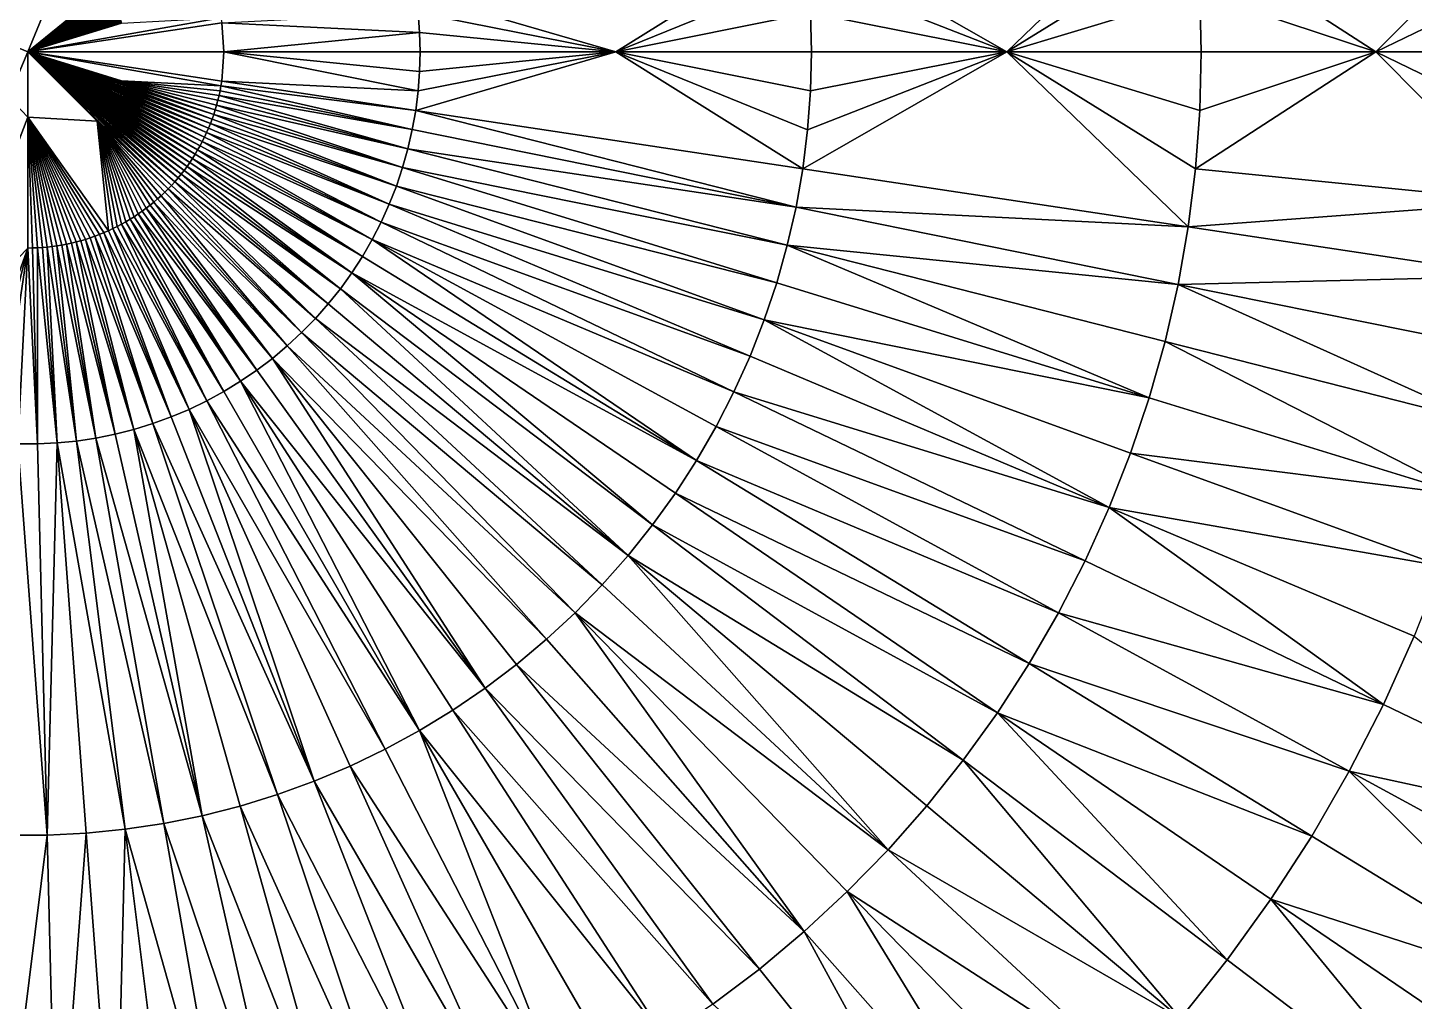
# Model space of a CAD drawing. Header units: millimetres. Extents: x -3750 to 5350, y -3750 to 3750.
# Drawn here: x 0 to 806, y -552 to 14 of the extents above; entities that cross this region are included whole.
import ezdxf

# ---------------------------------------------------------------- set-up
doc = ezdxf.new("R2010")
doc.units = ezdxf.units.MM
doc.header["$MEASUREMENT"] = 0
doc.layers.add('MESH_3D', color=2, linetype='CONTINUOUS')

msp = doc.modelspace()

# ---------------------------------------------------------------- linework, layer by layer
at = {"layer": 'MESH_3D'}
for points in [[(925.34, 3634.04, 32500), (-2410.45, 2872.67, 32500), (3378.63, -1627.06, 32500)], [(3378.63, -1627.06, 32500), (-2410.45, 2872.67, 32500), (-1955.38, -3199.84, 32500)], [(674.81, 101.71, -1202.53), (569.27, 0, -1217.16), (450.7, 67.93, -1229.05)], [(674.81, 101.71, -1202.53), (679.04, 67.95, -1202.53), (569.27, 0, -1217.16)], [(870.62, 87.12, -1170.94), (783.94, 0, -1186.95), (679.04, 67.95, -1202.53)], [(870.62, 87.12, -1170.94), (873.88, 43.61, -1170.94), (783.94, 0, -1186.95)], [(450.7, 67.93, -1229.05), (342.05, 0, -1238.24), (225.59, 34, -1244.78)], [(450.7, 67.93, -1229.05), (453.52, 45.38, -1229.05), (342.05, 0, -1238.24)], [(450.7, 67.93, -1229.05), (569.27, 0, -1217.16), (453.52, 45.38, -1229.05)], [(679.04, 67.95, -1202.53), (681.58, 34.02, -1202.53), (569.27, 0, -1217.16)], [(679.04, 67.95, -1202.53), (783.94, 0, -1186.95), (681.58, 34.02, -1202.53)], [(-26.36, 10.92, -1249.92), (-40.34, 40.34, -1249.67), (0, 57.05, -1249.67)], [(-26.36, 10.92, -1249.92), (0, 57.05, -1249.67), (10.92, 26.36, -1249.92)], [(453.52, 45.38, -1229.05), (455.22, 22.72, -1229.05), (342.05, 0, -1238.24)], [(453.52, 45.38, -1229.05), (569.27, 0, -1217.16), (455.22, 22.72, -1229.05)], [(873.88, 43.61, -1170.94), (874.97, 0, -1170.94), (783.94, 0, -1186.95)], [(10.92, 26.36, -1249.92), (44.16, 36.12, -1249.67), (0, 0, -1250)], [(44.16, 36.12, -1249.67), (44.61, 35.57, -1249.67), (0, 0, -1250)], [(44.61, 35.57, -1249.67), (45.05, 35.01, -1249.67), (0, 0, -1250)], [(45.05, 35.01, -1249.67), (45.48, 34.45, -1249.67), (0, 0, -1250)], [(45.48, 34.45, -1249.67), (45.9, 33.88, -1249.67), (0, 0, -1250)], [(45.9, 33.88, -1249.67), (46.32, 33.3, -1249.67), (0, 0, -1250)], [(46.32, 33.3, -1249.67), (46.73, 32.72, -1249.67), (0, 0, -1250)], [(46.73, 32.72, -1249.67), (47.14, 32.14, -1249.67), (0, 0, -1250)], [(225.59, 34, -1244.78), (342.05, 0, -1238.24), (227, 22.71, -1244.78)], [(681.58, 34.02, -1202.53), (682.43, 0, -1202.53), (569.27, 0, -1217.16)], [(681.58, 34.02, -1202.53), (783.94, 0, -1186.95), (682.43, 0, -1202.53)], [(-26.36, 10.92, -1249.92), (10.92, 26.36, -1249.92), (0, 0, -1250)], [(47.14, 32.14, -1249.67), (47.54, 31.55, -1249.67), (0, 0, -1250)], [(47.54, 31.55, -1249.67), (47.93, 30.95, -1249.67), (0, 0, -1250)], [(47.93, 30.95, -1249.67), (48.31, 30.35, -1249.67), (0, 0, -1250)], [(48.31, 30.35, -1249.67), (48.68, 29.75, -1249.67), (0, 0, -1250)], [(48.68, 29.75, -1249.67), (49.05, 29.14, -1249.67), (0, 0, -1250)], [(49.05, 29.14, -1249.67), (49.41, 28.53, -1249.67), (0, 0, -1250)], [(49.41, 28.53, -1249.67), (49.76, 27.91, -1249.67), (0, 0, -1250)], [(49.76, 27.91, -1249.67), (50.1, 27.29, -1249.67), (0, 0, -1250)], [(50.1, 27.29, -1249.67), (50.44, 26.66, -1249.67), (0, 0, -1250)], [(50.44, 26.66, -1249.67), (50.77, 26.03, -1249.67), (0, 0, -1250)], [(50.77, 26.03, -1249.67), (51.09, 25.39, -1249.67), (0, 0, -1250)], [(51.09, 25.39, -1249.67), (51.4, 24.75, -1249.67), (0, 0, -1250)], [(51.4, 24.75, -1249.67), (51.71, 24.11, -1249.67), (0, 0, -1250)], [(51.71, 24.11, -1249.67), (52, 23.46, -1249.67), (0, 0, -1250)], [(52, 23.46, -1249.67), (52.29, 22.81, -1249.67), (0, 0, -1250)], [(52.29, 22.81, -1249.67), (52.57, 22.16, -1249.67), (0, 0, -1250)], [(52.57, 22.16, -1249.67), (52.84, 21.5, -1249.67), (0, 0, -1250)], [(52.84, 21.5, -1249.67), (53.11, 20.84, -1249.67), (0, 0, -1250)], [(53.11, 20.84, -1249.67), (53.36, 20.18, -1249.67), (0, 0, -1250)], [(53.36, 20.18, -1249.67), (53.61, 19.51, -1249.67), (0, 0, -1250)], [(112.36, 19.81, -1248.7), (112.82, 17.01, -1248.7), (0, 0, -1250)], [(54.52, 16.82, -1249.67), (112.36, 19.81, -1248.7), (0, 0, -1250)], [(53.61, 19.51, -1249.67), (53.85, 18.84, -1249.67), (0, 0, -1250)], [(53.85, 18.84, -1249.67), (54.08, 18.17, -1249.67), (0, 0, -1250)], [(54.08, 18.17, -1249.67), (54.3, 17.49, -1249.67), (0, 0, -1250)], [(54.3, 17.49, -1249.67), (54.52, 16.82, -1249.67), (0, 0, -1250)], [(112.82, 17.01, -1248.7), (114.1, 0, -1248.7), (0, 0, -1250)], [(112.82, 17.01, -1248.7), (227, 22.71, -1244.78), (227.85, 11.37, -1244.78)], [(112.82, 17.01, -1248.7), (227.85, 11.37, -1244.78), (114.1, 0, -1248.7)], [(227, 22.71, -1244.78), (342.05, 0, -1238.24), (227.85, 11.37, -1244.78)], [(455.22, 22.72, -1229.05), (455.79, 0, -1229.05), (342.05, 0, -1238.24)], [(455.22, 22.72, -1229.05), (569.27, 0, -1217.16), (455.79, 0, -1229.05)], [(-26.36, 10.92, -1249.92), (0, 0, -1250), (0, 0, -1250)], [(-26.36, 10.92, -1249.92), (0, 0, -1250), (-10.92, -26.36, -1249.92)], [(227.85, 11.37, -1244.78), (228.14, 0, -1244.78), (114.1, 0, -1248.7)], [(227.85, 11.37, -1244.78), (342.05, 0, -1238.24), (228.14, 0, -1244.78)], [(0, -38.04, -1249.86), (-10.92, -26.36, -1249.92), (0, 0, -1250)], [(42.3, -38.28, -1249.67), (41.82, -38.81, -1249.67), (0, 0, -1250)], [(42.78, -37.75, -1249.67), (42.3, -38.28, -1249.67), (0, 0, -1250)], [(43.24, -37.21, -1249.67), (42.78, -37.75, -1249.67), (0, 0, -1250)], [(43.7, -36.67, -1249.67), (43.24, -37.21, -1249.67), (0, 0, -1250)], [(44.16, -36.12, -1249.67), (43.7, -36.67, -1249.67), (0, 0, -1250)], [(44.61, -35.57, -1249.67), (44.16, -36.12, -1249.67), (0, 0, -1250)], [(45.05, -35.01, -1249.67), (44.61, -35.57, -1249.67), (0, 0, -1250)], [(45.48, -34.45, -1249.67), (45.05, -35.01, -1249.67), (0, 0, -1250)], [(45.9, -33.88, -1249.67), (45.48, -34.45, -1249.67), (0, 0, -1250)], [(46.32, -33.3, -1249.67), (45.9, -33.88, -1249.67), (0, 0, -1250)], [(46.73, -32.72, -1249.67), (46.32, -33.3, -1249.67), (0, 0, -1250)], [(47.14, -32.14, -1249.67), (46.73, -32.72, -1249.67), (0, 0, -1250)], [(47.54, -31.55, -1249.67), (47.14, -32.14, -1249.67), (0, 0, -1250)], [(47.93, -30.95, -1249.67), (47.54, -31.55, -1249.67), (0, 0, -1250)], [(48.31, -30.35, -1249.67), (47.93, -30.95, -1249.67), (0, 0, -1250)], [(48.68, -29.75, -1249.67), (48.31, -30.35, -1249.67), (0, 0, -1250)], [(49.05, -29.14, -1249.67), (48.68, -29.75, -1249.67), (0, 0, -1250)], [(49.41, -28.53, -1249.67), (49.05, -29.14, -1249.67), (0, 0, -1250)], [(49.76, -27.91, -1249.67), (49.41, -28.53, -1249.67), (0, 0, -1250)], [(50.1, -27.29, -1249.67), (49.76, -27.91, -1249.67), (0, 0, -1250)], [(50.44, -26.66, -1249.67), (50.1, -27.29, -1249.67), (0, 0, -1250)], [(50.77, -26.03, -1249.67), (50.44, -26.66, -1249.67), (0, 0, -1250)], [(51.09, -25.39, -1249.67), (50.77, -26.03, -1249.67), (0, 0, -1250)], [(51.4, -24.75, -1249.67), (51.09, -25.39, -1249.67), (0, 0, -1250)], [(51.71, -24.11, -1249.67), (51.4, -24.75, -1249.67), (0, 0, -1250)], [(52, -23.46, -1249.67), (51.71, -24.11, -1249.67), (0, 0, -1250)], [(52.29, -22.81, -1249.67), (52, -23.46, -1249.67), (0, 0, -1250)], [(52.57, -22.16, -1249.67), (52.29, -22.81, -1249.67), (0, 0, -1250)], [(52.84, -21.5, -1249.67), (52.57, -22.16, -1249.67), (0, 0, -1250)], [(53.11, -20.84, -1249.67), (52.84, -21.5, -1249.67), (0, 0, -1250)], [(53.36, -20.18, -1249.67), (53.11, -20.84, -1249.67), (0, 0, -1250)], [(53.61, -19.51, -1249.67), (53.36, -20.18, -1249.67), (0, 0, -1250)], [(53.85, -18.84, -1249.67), (53.61, -19.51, -1249.67), (0, 0, -1250)], [(54.08, -18.17, -1249.67), (53.85, -18.84, -1249.67), (0, 0, -1250)], [(54.3, -17.49, -1249.67), (54.08, -18.17, -1249.67), (0, 0, -1250)], [(54.52, -16.82, -1249.67), (54.3, -17.49, -1249.67), (0, 0, -1250)], [(54.52, -16.82, -1249.67), (0, 0, -1250), (112.36, -19.81, -1248.7)], [(0, -38.04, -1249.86), (0, 0, -1250), (40.34, -40.34, -1249.67)], [(112.82, -17.01, -1248.7), (0, 0, -1250), (114.1, 0, -1248.7)], [(112.82, -17.01, -1248.7), (112.36, -19.81, -1248.7), (0, 0, -1250)], [(40.84, -39.84, -1249.67), (40.34, -40.34, -1249.67), (0, 0, -1250)], [(41.34, -39.32, -1249.67), (40.84, -39.84, -1249.67), (0, 0, -1250)], [(41.82, -38.81, -1249.67), (41.34, -39.32, -1249.67), (0, 0, -1250)], [(112.82, -17.01, -1248.7), (114.1, 0, -1248.7), (227, -22.71, -1244.78)], [(227.85, -11.37, -1244.78), (114.1, 0, -1248.7), (228.14, 0, -1244.78)], [(227.85, -11.37, -1244.78), (227, -22.71, -1244.78), (114.1, 0, -1248.7)], [(227, -22.71, -1244.78), (342.05, 0, -1238.24), (225.59, -34, -1244.78)], [(450.7, -67.93, -1229.05), (225.59, -34, -1244.78), (342.05, 0, -1238.24)], [(227.85, -11.37, -1244.78), (342.05, 0, -1238.24), (227, -22.71, -1244.78)], [(227.85, -11.37, -1244.78), (228.14, 0, -1244.78), (342.05, 0, -1238.24)], [(453.52, -45.38, -1229.05), (450.7, -67.93, -1229.05), (342.05, 0, -1238.24)], [(455.22, -22.72, -1229.05), (453.52, -45.38, -1229.05), (342.05, 0, -1238.24)], [(455.22, -22.72, -1229.05), (342.05, 0, -1238.24), (455.79, 0, -1229.05)], [(453.52, -45.38, -1229.05), (569.27, 0, -1217.16), (450.7, -67.93, -1229.05)], [(674.81, -101.71, -1202.53), (450.7, -67.93, -1229.05), (569.27, 0, -1217.16)], [(455.22, -22.72, -1229.05), (569.27, 0, -1217.16), (453.52, -45.38, -1229.05)], [(455.22, -22.72, -1229.05), (455.79, 0, -1229.05), (569.27, 0, -1217.16)], [(679.04, -67.95, -1202.53), (674.81, -101.71, -1202.53), (569.27, 0, -1217.16)], [(681.58, -34.02, -1202.53), (569.27, 0, -1217.16), (682.43, 0, -1202.53)], [(681.58, -34.02, -1202.53), (679.04, -67.95, -1202.53), (569.27, 0, -1217.16)], [(681.58, -34.02, -1202.53), (783.94, 0, -1186.95), (679.04, -67.95, -1202.53)], [(870.62, -87.12, -1170.94), (679.04, -67.95, -1202.53), (783.94, 0, -1186.95)], [(681.58, -34.02, -1202.53), (682.43, 0, -1202.53), (783.94, 0, -1186.95)], [(873.88, -43.61, -1170.94), (783.94, 0, -1186.95), (874.97, 0, -1170.94)], [(873.88, -43.61, -1170.94), (870.62, -87.12, -1170.94), (783.94, 0, -1186.95)], [(51.71, -24.11, -1249.67), (102.8, -49.51, -1248.7), (51.4, -24.75, -1249.67)], [(52, -23.46, -1249.67), (104, -46.93, -1248.7), (51.71, -24.11, -1249.67)], [(51.71, -24.11, -1249.67), (104, -46.93, -1248.7), (102.8, -49.51, -1248.7)], [(52.29, -22.81, -1249.67), (104, -46.93, -1248.7), (52, -23.46, -1249.67)], [(52.57, -22.16, -1249.67), (105.14, -44.32, -1248.7), (52.29, -22.81, -1249.67)], [(52.29, -22.81, -1249.67), (105.14, -44.32, -1248.7), (104, -46.93, -1248.7)], [(52.84, -21.5, -1249.67), (105.14, -44.32, -1248.7), (52.57, -22.16, -1249.67)], [(53.11, -20.84, -1249.67), (106.21, -41.68, -1248.7), (52.84, -21.5, -1249.67)], [(52.84, -21.5, -1249.67), (106.21, -41.68, -1248.7), (105.14, -44.32, -1248.7)], [(53.36, -20.18, -1249.67), (106.21, -41.68, -1248.7), (53.11, -20.84, -1249.67)], [(53.61, -19.51, -1249.67), (107.22, -39.02, -1248.7), (53.36, -20.18, -1249.67)], [(53.36, -20.18, -1249.67), (107.22, -39.02, -1248.7), (106.21, -41.68, -1248.7)], [(53.85, -18.84, -1249.67), (107.22, -39.02, -1248.7), (53.61, -19.51, -1249.67)], [(54.08, -18.17, -1249.67), (108.16, -36.34, -1248.7), (53.85, -18.84, -1249.67)], [(53.85, -18.84, -1249.67), (108.16, -36.34, -1248.7), (107.22, -39.02, -1248.7)], [(54.3, -17.49, -1249.67), (108.16, -36.34, -1248.7), (54.08, -18.17, -1249.67)], [(54.52, -16.82, -1249.67), (109.03, -33.63, -1248.7), (54.3, -17.49, -1249.67)], [(54.3, -17.49, -1249.67), (109.03, -33.63, -1248.7), (108.16, -36.34, -1248.7)], [(54.52, -16.82, -1249.67), (109.83, -30.9, -1248.7), (109.03, -33.63, -1248.7)], [(54.52, -16.82, -1249.67), (110.57, -28.15, -1248.7), (109.83, -30.9, -1248.7)], [(54.52, -16.82, -1249.67), (111.24, -25.39, -1248.7), (110.57, -28.15, -1248.7)], [(54.52, -16.82, -1249.67), (111.84, -22.61, -1248.7), (111.24, -25.39, -1248.7)], [(54.52, -16.82, -1249.67), (112.36, -19.81, -1248.7), (111.84, -22.61, -1248.7)], [(111.84, -22.61, -1248.7), (223.61, -45.2, -1244.78), (111.24, -25.39, -1248.7)], [(112.36, -19.81, -1248.7), (223.61, -45.2, -1244.78), (111.84, -22.61, -1248.7)], [(112.82, -17.01, -1248.7), (225.59, -34, -1244.78), (112.36, -19.81, -1248.7)], [(112.36, -19.81, -1248.7), (225.59, -34, -1244.78), (223.61, -45.2, -1244.78)], [(112.82, -17.01, -1248.7), (227, -22.71, -1244.78), (225.59, -34, -1244.78)], [(0, -38.04, -1249.86), (-48.4, -164.14, -1247.07), (-10.92, -26.36, -1249.92)], [(47.14, -32.14, -1249.67), (94.27, -64.27, -1248.7), (46.73, -32.72, -1249.67)], [(47.54, -31.55, -1249.67), (94.27, -64.27, -1248.7), (47.14, -32.14, -1249.67)], [(47.93, -30.95, -1249.67), (95.84, -61.9, -1248.7), (47.54, -31.55, -1249.67)], [(47.54, -31.55, -1249.67), (95.84, -61.9, -1248.7), (94.27, -64.27, -1248.7)], [(48.31, -30.35, -1249.67), (95.84, -61.9, -1248.7), (47.93, -30.95, -1249.67)], [(48.68, -29.75, -1249.67), (97.36, -59.49, -1248.7), (48.31, -30.35, -1249.67)], [(48.31, -30.35, -1249.67), (97.36, -59.49, -1248.7), (95.84, -61.9, -1248.7)], [(49.05, -29.14, -1249.67), (97.36, -59.49, -1248.7), (48.68, -29.75, -1249.67)], [(49.41, -28.53, -1249.67), (98.81, -57.05, -1248.7), (49.05, -29.14, -1249.67)], [(49.05, -29.14, -1249.67), (98.81, -57.05, -1248.7), (97.36, -59.49, -1248.7)], [(49.76, -27.91, -1249.67), (98.81, -57.05, -1248.7), (49.41, -28.53, -1249.67)], [(50.1, -27.29, -1249.67), (100.2, -54.57, -1248.7), (49.76, -27.91, -1249.67)], [(49.76, -27.91, -1249.67), (100.2, -54.57, -1248.7), (98.81, -57.05, -1248.7)], [(50.44, -26.66, -1249.67), (100.2, -54.57, -1248.7), (50.1, -27.29, -1249.67)], [(50.77, -26.03, -1249.67), (101.53, -52.05, -1248.7), (50.44, -26.66, -1249.67)], [(50.44, -26.66, -1249.67), (101.53, -52.05, -1248.7), (100.2, -54.57, -1248.7)], [(51.09, -25.39, -1249.67), (101.53, -52.05, -1248.7), (50.77, -26.03, -1249.67)], [(51.4, -24.75, -1249.67), (102.8, -49.51, -1248.7), (51.09, -25.39, -1249.67)], [(51.09, -25.39, -1249.67), (102.8, -49.51, -1248.7), (101.53, -52.05, -1248.7)], [(109.83, -30.9, -1248.7), (218, -67.24, -1244.78), (109.03, -33.63, -1248.7)], [(110.57, -28.15, -1248.7), (221.08, -56.29, -1244.78), (109.83, -30.9, -1248.7)], [(109.83, -30.9, -1248.7), (221.08, -56.29, -1244.78), (218, -67.24, -1244.78)], [(111.24, -25.39, -1248.7), (221.08, -56.29, -1244.78), (110.57, -28.15, -1248.7)], [(111.24, -25.39, -1248.7), (223.61, -45.2, -1244.78), (221.08, -56.29, -1244.78)], [(0, -38.04, -1249.86), (0, -114.1, -1248.7), (-48.4, -164.14, -1247.07)], [(0, -38.04, -1249.86), (14.19, -113.21, -1248.7), (11.36, -113.53, -1248.7)], [(0, -38.04, -1249.86), (25.39, -111.24, -1248.7), (22.61, -111.84, -1248.7)], [(0, -38.04, -1249.86), (30.9, -109.83, -1248.7), (28.15, -110.57, -1248.7)], [(0, -38.04, -1249.86), (33.63, -109.03, -1248.7), (30.9, -109.83, -1248.7)], [(0, -38.04, -1249.86), (41.68, -106.21, -1248.7), (39.02, -107.22, -1248.7)], [(0, -38.04, -1249.86), (36.34, -108.16, -1248.7), (33.63, -109.03, -1248.7)], [(0, -38.04, -1249.86), (39.02, -107.22, -1248.7), (36.34, -108.16, -1248.7)], [(0, -38.04, -1249.86), (11.36, -113.53, -1248.7), (8.53, -113.78, -1248.7)], [(0, -38.04, -1249.86), (44.32, -105.14, -1248.7), (41.68, -106.21, -1248.7)], [(0, -38.04, -1249.86), (46.93, -104, -1248.7), (44.32, -105.14, -1248.7)], [(0, -38.04, -1249.86), (5.69, -113.96, -1248.7), (2.84, -114.06, -1248.7)], [(0, -38.04, -1249.86), (40.34, -40.34, -1249.67), (46.93, -104, -1248.7)], [(0, -38.04, -1249.86), (19.81, -112.36, -1248.7), (17.01, -112.82, -1248.7)], [(0, -38.04, -1249.86), (17.01, -112.82, -1248.7), (14.19, -113.21, -1248.7)], [(0, -38.04, -1249.86), (2.84, -114.06, -1248.7), (0, -114.1, -1248.7)], [(0, -38.04, -1249.86), (22.61, -111.84, -1248.7), (19.81, -112.36, -1248.7)], [(0, -38.04, -1249.86), (28.15, -110.57, -1248.7), (25.39, -111.24, -1248.7)], [(0, -38.04, -1249.86), (8.53, -113.78, -1248.7), (5.69, -113.96, -1248.7)], [(40.84, -39.84, -1249.67), (81.68, -79.67, -1248.7), (40.34, -40.34, -1249.67)], [(41.34, -39.32, -1249.67), (81.68, -79.67, -1248.7), (40.84, -39.84, -1249.67)], [(41.82, -38.81, -1249.67), (83.64, -77.61, -1248.7), (41.34, -39.32, -1249.67)], [(41.34, -39.32, -1249.67), (83.64, -77.61, -1248.7), (81.68, -79.67, -1248.7)], [(42.3, -38.28, -1249.67), (83.64, -77.61, -1248.7), (41.82, -38.81, -1249.67)], [(42.78, -37.75, -1249.67), (85.55, -75.5, -1248.7), (42.3, -38.28, -1249.67)], [(42.3, -38.28, -1249.67), (85.55, -75.5, -1248.7), (83.64, -77.61, -1248.7)], [(43.24, -37.21, -1249.67), (85.55, -75.5, -1248.7), (42.78, -37.75, -1249.67)], [(43.7, -36.67, -1249.67), (87.4, -73.34, -1248.7), (43.24, -37.21, -1249.67)], [(43.24, -37.21, -1249.67), (87.4, -73.34, -1248.7), (85.55, -75.5, -1248.7)], [(44.16, -36.12, -1249.67), (87.4, -73.34, -1248.7), (43.7, -36.67, -1249.67)], [(44.61, -35.57, -1249.67), (89.21, -71.14, -1248.7), (44.16, -36.12, -1249.67)], [(44.16, -36.12, -1249.67), (89.21, -71.14, -1248.7), (87.4, -73.34, -1248.7)], [(45.05, -35.01, -1249.67), (89.21, -71.14, -1248.7), (44.61, -35.57, -1249.67)], [(45.48, -34.45, -1249.67), (90.95, -68.89, -1248.7), (45.05, -35.01, -1249.67)], [(45.05, -35.01, -1249.67), (90.95, -68.89, -1248.7), (89.21, -71.14, -1248.7)], [(45.9, -33.88, -1249.67), (90.95, -68.89, -1248.7), (45.48, -34.45, -1249.67)], [(46.32, -33.3, -1249.67), (92.64, -66.6, -1248.7), (45.9, -33.88, -1249.67)], [(45.9, -33.88, -1249.67), (92.64, -66.6, -1248.7), (90.95, -68.89, -1248.7)], [(46.73, -32.72, -1249.67), (92.64, -66.6, -1248.7), (46.32, -33.3, -1249.67)], [(46.73, -32.72, -1249.67), (94.27, -64.27, -1248.7), (92.64, -66.6, -1248.7)], [(107.22, -39.02, -1248.7), (214.38, -78.03, -1244.78), (106.21, -41.68, -1248.7)], [(108.16, -36.34, -1248.7), (214.38, -78.03, -1244.78), (107.22, -39.02, -1248.7)], [(109.03, -33.63, -1248.7), (218, -67.24, -1244.78), (108.16, -36.34, -1248.7)], [(108.16, -36.34, -1248.7), (218, -67.24, -1244.78), (214.38, -78.03, -1244.78)], [(446.75, -90.31, -1229.05), (223.61, -45.2, -1244.78), (225.59, -34, -1244.78)], [(450.7, -67.93, -1229.05), (446.75, -90.31, -1229.05), (225.59, -34, -1244.78)], [(40.34, -40.34, -1249.67), (54.57, -100.2, -1248.7), (52.05, -101.53, -1248.7)], [(40.34, -40.34, -1249.67), (49.51, -102.8, -1248.7), (46.93, -104, -1248.7)], [(40.34, -40.34, -1249.67), (61.9, -95.84, -1248.7), (59.49, -97.36, -1248.7)], [(40.34, -40.34, -1249.67), (57.05, -98.81, -1248.7), (54.57, -100.2, -1248.7)], [(40.34, -40.34, -1249.67), (59.49, -97.36, -1248.7), (57.05, -98.81, -1248.7)], [(40.34, -40.34, -1249.67), (64.27, -94.27, -1248.7), (61.9, -95.84, -1248.7)], [(40.34, -40.34, -1249.67), (66.6, -92.64, -1248.7), (64.27, -94.27, -1248.7)], [(40.34, -40.34, -1249.67), (68.89, -90.95, -1248.7), (66.6, -92.64, -1248.7)], [(40.34, -40.34, -1249.67), (81.68, -79.67, -1248.7), (79.67, -81.68, -1248.7)], [(40.34, -40.34, -1249.67), (71.14, -89.21, -1248.7), (68.89, -90.95, -1248.7)], [(40.34, -40.34, -1249.67), (77.61, -83.64, -1248.7), (75.5, -85.55, -1248.7)], [(40.34, -40.34, -1249.67), (73.34, -87.4, -1248.7), (71.14, -89.21, -1248.7)], [(40.34, -40.34, -1249.67), (75.5, -85.55, -1248.7), (73.34, -87.4, -1248.7)], [(40.34, -40.34, -1249.67), (79.67, -81.68, -1248.7), (77.61, -83.64, -1248.7)], [(40.34, -40.34, -1249.67), (52.05, -101.53, -1248.7), (49.51, -102.8, -1248.7)], [(104, -46.93, -1248.7), (205.54, -98.98, -1244.78), (102.8, -49.51, -1248.7)], [(105.14, -44.32, -1248.7), (210.22, -88.62, -1244.78), (104, -46.93, -1248.7)], [(104, -46.93, -1248.7), (210.22, -88.62, -1244.78), (205.54, -98.98, -1244.78)], [(106.21, -41.68, -1248.7), (210.22, -88.62, -1244.78), (105.14, -44.32, -1248.7)], [(106.21, -41.68, -1248.7), (214.38, -78.03, -1244.78), (210.22, -88.62, -1244.78)], [(446.75, -90.31, -1229.05), (221.08, -56.29, -1244.78), (223.61, -45.2, -1244.78)], [(100.2, -54.57, -1248.7), (200.35, -109.11, -1244.78), (98.81, -57.05, -1248.7)], [(101.53, -52.05, -1248.7), (200.35, -109.11, -1244.78), (100.2, -54.57, -1248.7)], [(102.8, -49.51, -1248.7), (205.54, -98.98, -1244.78), (101.53, -52.05, -1248.7)], [(101.53, -52.05, -1248.7), (205.54, -98.98, -1244.78), (200.35, -109.11, -1244.78)], [(441.69, -112.47, -1229.05), (218, -67.24, -1244.78), (221.08, -56.29, -1244.78)], [(446.75, -90.31, -1229.05), (441.69, -112.47, -1229.05), (221.08, -56.29, -1244.78)], [(94.27, -64.27, -1248.7), (188.49, -128.51, -1244.78), (92.64, -66.6, -1248.7)], [(95.84, -61.9, -1248.7), (188.49, -128.51, -1244.78), (94.27, -64.27, -1248.7)], [(97.36, -59.49, -1248.7), (194.67, -118.96, -1244.78), (95.84, -61.9, -1248.7)], [(95.84, -61.9, -1248.7), (194.67, -118.96, -1244.78), (188.49, -128.51, -1244.78)], [(98.81, -57.05, -1248.7), (194.67, -118.96, -1244.78), (97.36, -59.49, -1248.7)], [(98.81, -57.05, -1248.7), (200.35, -109.11, -1244.78), (194.67, -118.96, -1244.78)], [(89.21, -71.14, -1248.7), (174.76, -146.64, -1244.78), (87.4, -73.34, -1248.7)], [(90.95, -68.89, -1248.7), (181.85, -137.75, -1244.78), (89.21, -71.14, -1248.7)], [(89.21, -71.14, -1248.7), (181.85, -137.75, -1244.78), (174.76, -146.64, -1244.78)], [(92.64, -66.6, -1248.7), (181.85, -137.75, -1244.78), (90.95, -68.89, -1248.7)], [(92.64, -66.6, -1248.7), (188.49, -128.51, -1244.78), (181.85, -137.75, -1244.78)], [(435.54, -134.35, -1229.05), (214.38, -78.03, -1244.78), (218, -67.24, -1244.78)], [(441.69, -112.47, -1229.05), (435.54, -134.35, -1229.05), (218, -67.24, -1244.78)], [(674.81, -101.71, -1202.53), (446.75, -90.31, -1229.05), (450.7, -67.93, -1229.05)], [(870.62, -87.12, -1170.94), (674.81, -101.71, -1202.53), (679.04, -67.95, -1202.53)], [(81.68, -79.67, -1248.7), (159.29, -163.31, -1244.78), (79.67, -81.68, -1248.7)], [(83.64, -77.61, -1248.7), (167.24, -155.17, -1244.78), (81.68, -79.67, -1248.7)], [(81.68, -79.67, -1248.7), (167.24, -155.17, -1244.78), (159.29, -163.31, -1244.78)], [(85.55, -75.5, -1248.7), (167.24, -155.17, -1244.78), (83.64, -77.61, -1248.7)], [(87.4, -73.34, -1248.7), (174.76, -146.64, -1244.78), (85.55, -75.5, -1248.7)], [(85.55, -75.5, -1248.7), (174.76, -146.64, -1244.78), (167.24, -155.17, -1244.78)], [(428.3, -155.89, -1229.05), (210.22, -88.62, -1244.78), (214.38, -78.03, -1244.78)], [(435.54, -134.35, -1229.05), (428.3, -155.89, -1229.05), (214.38, -78.03, -1244.78)], [(73.34, -87.4, -1248.7), (142.24, -178.36, -1244.78), (71.14, -89.21, -1248.7)], [(75.5, -85.55, -1248.7), (150.95, -171.05, -1244.78), (73.34, -87.4, -1248.7)], [(73.34, -87.4, -1248.7), (150.95, -171.05, -1244.78), (142.24, -178.36, -1244.78)], [(77.61, -83.64, -1248.7), (150.95, -171.05, -1244.78), (75.5, -85.55, -1248.7)], [(79.67, -81.68, -1248.7), (159.29, -163.31, -1244.78), (77.61, -83.64, -1248.7)], [(77.61, -83.64, -1248.7), (159.29, -163.31, -1244.78), (150.95, -171.05, -1244.78)], [(420, -177.04, -1229.05), (205.54, -98.98, -1244.78), (210.22, -88.62, -1244.78)], [(428.3, -155.89, -1229.05), (420, -177.04, -1229.05), (210.22, -88.62, -1244.78)], [(870.62, -87.12, -1170.94), (865.19, -130.41, -1170.94), (674.81, -101.71, -1202.53)], [(61.9, -95.84, -1248.7), (123.77, -191.64, -1244.78), (59.49, -97.36, -1248.7)], [(64.27, -94.27, -1248.7), (123.77, -191.64, -1244.78), (61.9, -95.84, -1248.7)], [(66.6, -92.64, -1248.7), (133.17, -185.23, -1244.78), (64.27, -94.27, -1248.7)], [(64.27, -94.27, -1248.7), (133.17, -185.23, -1244.78), (123.77, -191.64, -1244.78)], [(68.89, -90.95, -1248.7), (133.17, -185.23, -1244.78), (66.6, -92.64, -1248.7)], [(71.14, -89.21, -1248.7), (142.24, -178.36, -1244.78), (68.89, -90.95, -1248.7)], [(68.89, -90.95, -1248.7), (142.24, -178.36, -1244.78), (133.17, -185.23, -1244.78)], [(668.9, -135.22, -1202.53), (441.69, -112.47, -1229.05), (446.75, -90.31, -1229.05)], [(674.81, -101.71, -1202.53), (668.9, -135.22, -1202.53), (446.75, -90.31, -1229.05)], [(46.93, -104, -1248.7), (93.83, -207.95, -1244.78), (44.32, -105.14, -1248.7)], [(49.51, -102.8, -1248.7), (93.83, -207.95, -1244.78), (46.93, -104, -1248.7)], [(52.05, -101.53, -1248.7), (104.08, -203.01, -1244.78), (49.51, -102.8, -1248.7)], [(49.51, -102.8, -1248.7), (104.08, -203.01, -1244.78), (93.83, -207.95, -1244.78)], [(54.57, -100.2, -1248.7), (104.08, -203.01, -1244.78), (52.05, -101.53, -1248.7)], [(57.05, -98.81, -1248.7), (114.07, -197.57, -1244.78), (54.57, -100.2, -1248.7)], [(54.57, -100.2, -1248.7), (114.07, -197.57, -1244.78), (104.08, -203.01, -1244.78)], [(59.49, -97.36, -1248.7), (114.07, -197.57, -1244.78), (57.05, -98.81, -1248.7)], [(59.49, -97.36, -1248.7), (123.77, -191.64, -1244.78), (114.07, -197.57, -1244.78)], [(410.65, -197.76, -1229.05), (200.35, -109.11, -1244.78), (205.54, -98.98, -1244.78)], [(420, -177.04, -1229.05), (410.65, -197.76, -1229.05), (205.54, -98.98, -1244.78)], [(865.19, -130.41, -1170.94), (668.9, -135.22, -1202.53), (674.81, -101.71, -1202.53)], [(17.01, -112.82, -1248.7), (28.37, -226.36, -1244.78), (14.19, -113.21, -1248.7)], [(19.81, -112.36, -1248.7), (39.62, -224.67, -1244.78), (17.01, -112.82, -1248.7)], [(17.01, -112.82, -1248.7), (39.62, -224.67, -1244.78), (28.37, -226.36, -1244.78)], [(22.61, -111.84, -1248.7), (39.62, -224.67, -1244.78), (19.81, -112.36, -1248.7)], [(25.39, -111.24, -1248.7), (50.76, -222.42, -1244.78), (22.61, -111.84, -1248.7)], [(22.61, -111.84, -1248.7), (50.76, -222.42, -1244.78), (39.62, -224.67, -1244.78)], [(28.15, -110.57, -1248.7), (50.76, -222.42, -1244.78), (25.39, -111.24, -1248.7)], [(30.9, -109.83, -1248.7), (61.79, -219.61, -1244.78), (28.15, -110.57, -1248.7)], [(28.15, -110.57, -1248.7), (61.79, -219.61, -1244.78), (50.76, -222.42, -1244.78)], [(33.63, -109.03, -1248.7), (61.79, -219.61, -1244.78), (30.9, -109.83, -1248.7)], [(36.34, -108.16, -1248.7), (72.66, -216.26, -1244.78), (33.63, -109.03, -1248.7)], [(33.63, -109.03, -1248.7), (72.66, -216.26, -1244.78), (61.79, -219.61, -1244.78)], [(39.02, -107.22, -1248.7), (72.66, -216.26, -1244.78), (36.34, -108.16, -1248.7)], [(41.68, -106.21, -1248.7), (83.35, -212.37, -1244.78), (39.02, -107.22, -1248.7)], [(39.02, -107.22, -1248.7), (83.35, -212.37, -1244.78), (72.66, -216.26, -1244.78)], [(44.32, -105.14, -1248.7), (83.35, -212.37, -1244.78), (41.68, -106.21, -1248.7)], [(44.32, -105.14, -1248.7), (93.83, -207.95, -1244.78), (83.35, -212.37, -1244.78)], [(388.92, -237.66, -1229.05), (194.67, -118.96, -1244.78), (200.35, -109.11, -1244.78)], [(400.28, -217.98, -1229.05), (388.92, -237.66, -1229.05), (200.35, -109.11, -1244.78)], [(410.65, -197.76, -1229.05), (400.28, -217.98, -1229.05), (200.35, -109.11, -1244.78)], [(652.11, -201.15, -1202.53), (435.54, -134.35, -1229.05), (441.69, -112.47, -1229.05)], [(661.33, -168.4, -1202.53), (652.11, -201.15, -1202.53), (441.69, -112.47, -1229.05)], [(668.9, -135.22, -1202.53), (661.33, -168.4, -1202.53), (441.69, -112.47, -1229.05)], [(-48.4, -164.14, -1247.07), (0, -114.1, -1248.7), (-39.62, -224.67, -1244.78)], [(0, -114.1, -1248.7), (-28.37, -226.36, -1244.78), (-39.62, -224.67, -1244.78)], [(0, -114.1, -1248.7), (-17.05, -227.5, -1244.78), (-28.37, -226.36, -1244.78)], [(0, -114.1, -1248.7), (-5.69, -228.06, -1244.78), (-17.05, -227.5, -1244.78)], [(0, -114.1, -1248.7), (5.69, -228.06, -1244.78), (-5.69, -228.06, -1244.78)], [(2.84, -114.06, -1248.7), (5.69, -228.06, -1244.78), (0, -114.1, -1248.7)], [(5.69, -113.96, -1248.7), (5.69, -228.06, -1244.78), (2.84, -114.06, -1248.7)], [(8.53, -113.78, -1248.7), (17.05, -227.5, -1244.78), (5.69, -113.96, -1248.7)], [(5.69, -113.96, -1248.7), (17.05, -227.5, -1244.78), (5.69, -228.06, -1244.78)], [(11.36, -113.53, -1248.7), (17.05, -227.5, -1244.78), (8.53, -113.78, -1248.7)], [(14.19, -113.21, -1248.7), (28.37, -226.36, -1244.78), (11.36, -113.53, -1248.7)], [(11.36, -113.53, -1248.7), (28.37, -226.36, -1244.78), (17.05, -227.5, -1244.78)], [(388.92, -237.66, -1229.05), (188.49, -128.51, -1244.78), (194.67, -118.96, -1244.78)], [(363.32, -275.21, -1229.05), (181.85, -137.75, -1244.78), (188.49, -128.51, -1244.78)], [(376.59, -256.75, -1229.05), (363.32, -275.21, -1229.05), (188.49, -128.51, -1244.78)], [(388.92, -237.66, -1229.05), (376.59, -256.75, -1229.05), (188.49, -128.51, -1244.78)], [(652.11, -201.15, -1202.53), (428.3, -155.89, -1229.05), (435.54, -134.35, -1229.05)], [(847.91, -215.9, -1170.94), (661.33, -168.4, -1202.53), (668.9, -135.22, -1202.53)], [(865.19, -130.41, -1170.94), (857.62, -173.37, -1170.94), (668.9, -135.22, -1202.53)], [(857.62, -173.37, -1170.94), (847.91, -215.9, -1170.94), (668.9, -135.22, -1202.53)], [(349.15, -292.97, -1229.05), (174.76, -146.64, -1244.78), (181.85, -137.75, -1244.78)], [(363.32, -275.21, -1229.05), (349.15, -292.97, -1229.05), (181.85, -137.75, -1244.78)], [(349.15, -292.97, -1229.05), (167.24, -155.17, -1244.78), (174.76, -146.64, -1244.78)], [(334.12, -310.01, -1229.05), (159.29, -163.31, -1244.78), (167.24, -155.17, -1244.78)], [(349.15, -292.97, -1229.05), (334.12, -310.01, -1229.05), (167.24, -155.17, -1244.78)], [(628.85, -265.08, -1202.53), (420, -177.04, -1229.05), (428.3, -155.89, -1229.05)], [(641.28, -233.41, -1202.53), (628.85, -265.08, -1202.53), (428.3, -155.89, -1229.05)], [(652.11, -201.15, -1202.53), (641.28, -233.41, -1202.53), (428.3, -155.89, -1229.05)], [(318.25, -326.28, -1229.05), (150.95, -171.05, -1244.78), (159.29, -163.31, -1244.78)], [(334.12, -310.01, -1229.05), (318.25, -326.28, -1229.05), (159.29, -163.31, -1244.78)], [(836.1, -257.9, -1170.94), (652.11, -201.15, -1202.53), (661.33, -168.4, -1202.53)], [(847.91, -215.9, -1170.94), (836.1, -257.9, -1170.94), (661.33, -168.4, -1202.53)], [(301.59, -341.74, -1229.05), (142.24, -178.36, -1244.78), (150.95, -171.05, -1244.78)], [(318.25, -326.28, -1229.05), (301.59, -341.74, -1229.05), (150.95, -171.05, -1244.78)], [(628.85, -265.08, -1202.53), (410.65, -197.76, -1229.05), (420, -177.04, -1229.05)], [(266.06, -370.07, -1229.05), (123.77, -191.64, -1244.78), (133.17, -185.23, -1244.78)], [(266.06, -370.07, -1229.05), (133.17, -185.23, -1244.78), (142.24, -178.36, -1244.78)], [(284.18, -356.35, -1229.05), (266.06, -370.07, -1229.05), (142.24, -178.36, -1244.78)], [(301.59, -341.74, -1229.05), (284.18, -356.35, -1229.05), (142.24, -178.36, -1244.78)], [(227.89, -394.72, -1229.05), (114.07, -197.57, -1244.78), (123.77, -191.64, -1244.78)], [(247.29, -382.87, -1229.05), (227.89, -394.72, -1229.05), (123.77, -191.64, -1244.78)], [(266.06, -370.07, -1229.05), (247.29, -382.87, -1229.05), (123.77, -191.64, -1244.78)], [(227.89, -394.72, -1229.05), (104.08, -203.01, -1244.78), (114.07, -197.57, -1244.78)], [(614.85, -296.1, -1202.53), (400.28, -217.98, -1229.05), (410.65, -197.76, -1229.05)], [(628.85, -265.08, -1202.53), (614.85, -296.1, -1202.53), (410.65, -197.76, -1229.05)], [(836.1, -257.9, -1170.94), (641.28, -233.41, -1202.53), (652.11, -201.15, -1202.53)], [(166.52, -424.28, -1229.05), (83.35, -212.37, -1244.78), (93.83, -207.95, -1244.78)], [(207.93, -405.59, -1229.05), (93.83, -207.95, -1244.78), (104.08, -203.01, -1244.78)], [(187.46, -415.45, -1229.05), (166.52, -424.28, -1229.05), (93.83, -207.95, -1244.78)], [(207.93, -405.59, -1229.05), (187.46, -415.45, -1229.05), (93.83, -207.95, -1244.78)], [(227.89, -394.72, -1229.05), (207.93, -405.59, -1229.05), (104.08, -203.01, -1244.78)], [(145.16, -432.05, -1229.05), (61.79, -219.61, -1244.78), (72.66, -216.26, -1244.78)], [(166.52, -424.28, -1229.05), (72.66, -216.26, -1244.78), (83.35, -212.37, -1244.78)], [(166.52, -424.28, -1229.05), (145.16, -432.05, -1229.05), (72.66, -216.26, -1244.78)], [(79.15, -448.86, -1229.05), (28.37, -226.36, -1244.78), (39.62, -224.67, -1244.78)], [(101.42, -444.36, -1229.05), (39.62, -224.67, -1244.78), (50.76, -222.42, -1244.78)], [(101.42, -444.36, -1229.05), (79.15, -448.86, -1229.05), (39.62, -224.67, -1244.78)], [(101.42, -444.36, -1229.05), (50.76, -222.42, -1244.78), (61.79, -219.61, -1244.78)], [(123.45, -438.75, -1229.05), (101.42, -444.36, -1229.05), (61.79, -219.61, -1244.78)], [(145.16, -432.05, -1229.05), (123.45, -438.75, -1229.05), (61.79, -219.61, -1244.78)], [(599.33, -326.38, -1202.53), (388.92, -237.66, -1229.05), (400.28, -217.98, -1229.05)], [(614.85, -296.1, -1202.53), (599.33, -326.38, -1202.53), (400.28, -217.98, -1229.05)], [(11.36, -455.64, -1229.05), (-11.36, -455.64, -1229.05), (-5.69, -228.06, -1244.78)], [(11.36, -455.64, -1229.05), (-5.69, -228.06, -1244.78), (5.69, -228.06, -1244.78)], [(11.36, -455.64, -1229.05), (5.69, -228.06, -1244.78), (17.05, -227.5, -1244.78)], [(34.06, -454.51, -1229.05), (11.36, -455.64, -1229.05), (17.05, -227.5, -1244.78)], [(56.67, -452.25, -1229.05), (17.05, -227.5, -1244.78), (28.37, -226.36, -1244.78)], [(56.67, -452.25, -1229.05), (34.06, -454.51, -1229.05), (17.05, -227.5, -1244.78)], [(79.15, -448.86, -1229.05), (56.67, -452.25, -1229.05), (28.37, -226.36, -1244.78)], [(822.2, -299.26, -1170.94), (628.85, -265.08, -1202.53), (641.28, -233.41, -1202.53)], [(836.1, -257.9, -1170.94), (822.2, -299.26, -1170.94), (641.28, -233.41, -1202.53)], [(582.31, -355.84, -1202.53), (376.59, -256.75, -1229.05), (388.92, -237.66, -1229.05)], [(599.33, -326.38, -1202.53), (582.31, -355.84, -1202.53), (388.92, -237.66, -1229.05)], [(563.85, -384.43, -1202.53), (363.32, -275.21, -1229.05), (376.59, -256.75, -1229.05)], [(582.31, -355.84, -1202.53), (563.85, -384.43, -1202.53), (376.59, -256.75, -1229.05)], [(788.32, -379.63, -1170.94), (614.85, -296.1, -1202.53), (628.85, -265.08, -1202.53)], [(806.26, -339.87, -1170.94), (788.32, -379.63, -1170.94), (628.85, -265.08, -1202.53)], [(822.2, -299.26, -1170.94), (806.26, -339.87, -1170.94), (628.85, -265.08, -1202.53)], [(543.99, -412.06, -1202.53), (349.15, -292.97, -1229.05), (363.32, -275.21, -1229.05)], [(563.85, -384.43, -1202.53), (543.99, -412.06, -1202.53), (363.32, -275.21, -1229.05)], [(500.26, -464.17, -1202.53), (334.12, -310.01, -1229.05), (349.15, -292.97, -1229.05)], [(522.77, -438.66, -1202.53), (500.26, -464.17, -1202.53), (349.15, -292.97, -1229.05)], [(543.99, -412.06, -1202.53), (522.77, -438.66, -1202.53), (349.15, -292.97, -1229.05)], [(788.32, -379.63, -1170.94), (599.33, -326.38, -1202.53), (614.85, -296.1, -1202.53)], [(500.26, -464.17, -1202.53), (318.25, -326.28, -1229.05), (334.12, -310.01, -1229.05)], [(451.56, -511.68, -1202.53), (301.59, -341.74, -1229.05), (318.25, -326.28, -1229.05)], [(476.5, -488.53, -1202.53), (451.56, -511.68, -1202.53), (318.25, -326.28, -1229.05)], [(500.26, -464.17, -1202.53), (476.5, -488.53, -1202.53), (318.25, -326.28, -1229.05)], [(768.42, -418.46, -1170.94), (582.31, -355.84, -1202.53), (599.33, -326.38, -1202.53)], [(788.32, -379.63, -1170.94), (768.42, -418.46, -1170.94), (599.33, -326.38, -1202.53)], [(451.56, -511.68, -1202.53), (284.18, -356.35, -1229.05), (301.59, -341.74, -1229.05)], [(951.31, -458.13, -1133.04), (788.32, -379.63, -1170.94), (806.26, -339.87, -1170.94)], [(425.49, -533.55, -1202.53), (266.06, -370.07, -1229.05), (284.18, -356.35, -1229.05)], [(451.56, -511.68, -1202.53), (425.49, -533.55, -1202.53), (284.18, -356.35, -1229.05)], [(746.6, -456.24, -1170.94), (563.85, -384.43, -1202.53), (582.31, -355.84, -1202.53)], [(768.42, -418.46, -1170.94), (746.6, -456.24, -1170.94), (582.31, -355.84, -1202.53)], [(398.37, -554.09, -1202.53), (247.29, -382.87, -1229.05), (266.06, -370.07, -1229.05)], [(425.49, -533.55, -1202.53), (398.37, -554.09, -1202.53), (266.06, -370.07, -1229.05)], [(370.25, -573.26, -1202.53), (227.89, -394.72, -1229.05), (247.29, -382.87, -1229.05)], [(398.37, -554.09, -1202.53), (370.25, -573.26, -1202.53), (247.29, -382.87, -1229.05)], [(697.47, -528.31, -1170.94), (543.99, -412.06, -1202.53), (563.85, -384.43, -1202.53)], [(722.93, -492.89, -1170.94), (697.47, -528.31, -1170.94), (563.85, -384.43, -1202.53)], [(746.6, -456.24, -1170.94), (722.93, -492.89, -1170.94), (563.85, -384.43, -1202.53)], [(951.31, -458.13, -1133.04), (768.42, -418.46, -1170.94), (788.32, -379.63, -1170.94)], [(311.33, -607.28, -1202.53), (207.93, -405.59, -1229.05), (227.89, -394.72, -1229.05)], [(341.22, -591, -1202.53), (311.33, -607.28, -1202.53), (227.89, -394.72, -1229.05)], [(370.25, -573.26, -1202.53), (341.22, -591, -1202.53), (227.89, -394.72, -1229.05)], [(311.33, -607.28, -1202.53), (187.46, -415.45, -1229.05), (207.93, -405.59, -1229.05)], [(280.68, -622.04, -1202.53), (166.52, -424.28, -1229.05), (187.46, -415.45, -1229.05)], [(311.33, -607.28, -1202.53), (280.68, -622.04, -1202.53), (187.46, -415.45, -1229.05)], [(670.26, -562.42, -1170.94), (522.77, -438.66, -1202.53), (543.99, -412.06, -1202.53)], [(697.47, -528.31, -1170.94), (670.26, -562.42, -1170.94), (543.99, -412.06, -1202.53)], [(900.97, -550.57, -1133.04), (746.6, -456.24, -1170.94), (768.42, -418.46, -1170.94)], [(927.3, -504.98, -1133.04), (900.97, -550.57, -1133.04), (768.42, -418.46, -1170.94)], [(951.31, -458.13, -1133.04), (927.3, -504.98, -1133.04), (768.42, -418.46, -1170.94)], [(249.32, -635.26, -1202.53), (145.16, -432.05, -1229.05), (166.52, -424.28, -1229.05)], [(280.68, -622.04, -1202.53), (249.32, -635.26, -1202.53), (166.52, -424.28, -1229.05)], [(217.35, -646.9, -1202.53), (123.45, -438.75, -1229.05), (145.16, -432.05, -1229.05)], [(249.32, -635.26, -1202.53), (217.35, -646.9, -1202.53), (145.16, -432.05, -1229.05)], [(184.83, -656.93, -1202.53), (101.42, -444.36, -1229.05), (123.45, -438.75, -1229.05)], [(217.35, -646.9, -1202.53), (184.83, -656.93, -1202.53), (123.45, -438.75, -1229.05)], [(670.26, -562.42, -1170.94), (500.26, -464.17, -1202.53), (522.77, -438.66, -1202.53)], [(118.5, -672.06, -1202.53), (56.67, -452.25, -1229.05), (79.15, -448.86, -1229.05)], [(151.86, -665.32, -1202.53), (79.15, -448.86, -1229.05), (101.42, -444.36, -1229.05)], [(151.86, -665.32, -1202.53), (118.5, -672.06, -1202.53), (79.15, -448.86, -1229.05)], [(184.83, -656.93, -1202.53), (151.86, -665.32, -1202.53), (101.42, -444.36, -1229.05)], [(-17.01, -682.22, -1202.53), (-11.36, -455.64, -1229.05), (11.36, -455.64, -1229.05)], [(17.01, -682.22, -1202.53), (-17.01, -682.22, -1202.53), (11.36, -455.64, -1229.05)], [(17.01, -682.22, -1202.53), (11.36, -455.64, -1229.05), (34.06, -454.51, -1229.05)], [(51, -680.52, -1202.53), (17.01, -682.22, -1202.53), (34.06, -454.51, -1229.05)], [(51, -680.52, -1202.53), (34.06, -454.51, -1229.05), (56.67, -452.25, -1229.05)], [(84.86, -677.14, -1202.53), (51, -680.52, -1202.53), (56.67, -452.25, -1229.05)], [(118.5, -672.06, -1202.53), (84.86, -677.14, -1202.53), (56.67, -452.25, -1229.05)], [(900.97, -550.57, -1133.04), (722.93, -492.89, -1170.94), (746.6, -456.24, -1170.94)], [(641.4, -595.13, -1170.94), (476.5, -488.53, -1202.53), (500.26, -464.17, -1202.53)], [(670.26, -562.42, -1170.94), (641.4, -595.13, -1170.94), (500.26, -464.17, -1202.53)], [(578.95, -656.03, -1170.94), (451.56, -511.68, -1202.53), (476.5, -488.53, -1202.53)], [(610.93, -626.36, -1170.94), (578.95, -656.03, -1170.94), (476.5, -488.53, -1202.53)], [(641.4, -595.13, -1170.94), (610.93, -626.36, -1170.94), (476.5, -488.53, -1202.53)], [(841.68, -637.54, -1133.04), (697.47, -528.31, -1170.94), (722.93, -492.89, -1170.94)], [(872.41, -594.8, -1133.04), (841.68, -637.54, -1133.04), (722.93, -492.89, -1170.94)], [(900.97, -550.57, -1133.04), (872.41, -594.8, -1133.04), (722.93, -492.89, -1170.94)], [(545.53, -684.08, -1170.94), (425.49, -533.55, -1202.53), (451.56, -511.68, -1202.53)], [(578.95, -656.03, -1170.94), (545.53, -684.08, -1170.94), (451.56, -511.68, -1202.53)], [(841.68, -637.54, -1133.04), (670.26, -562.42, -1170.94), (697.47, -528.31, -1170.94)], [(545.53, -684.08, -1170.94), (398.37, -554.09, -1202.53), (425.49, -533.55, -1202.53)]]:
    msp.add_3dface(points, dxfattribs=at)

doc.saveas('drawing.dxf')
